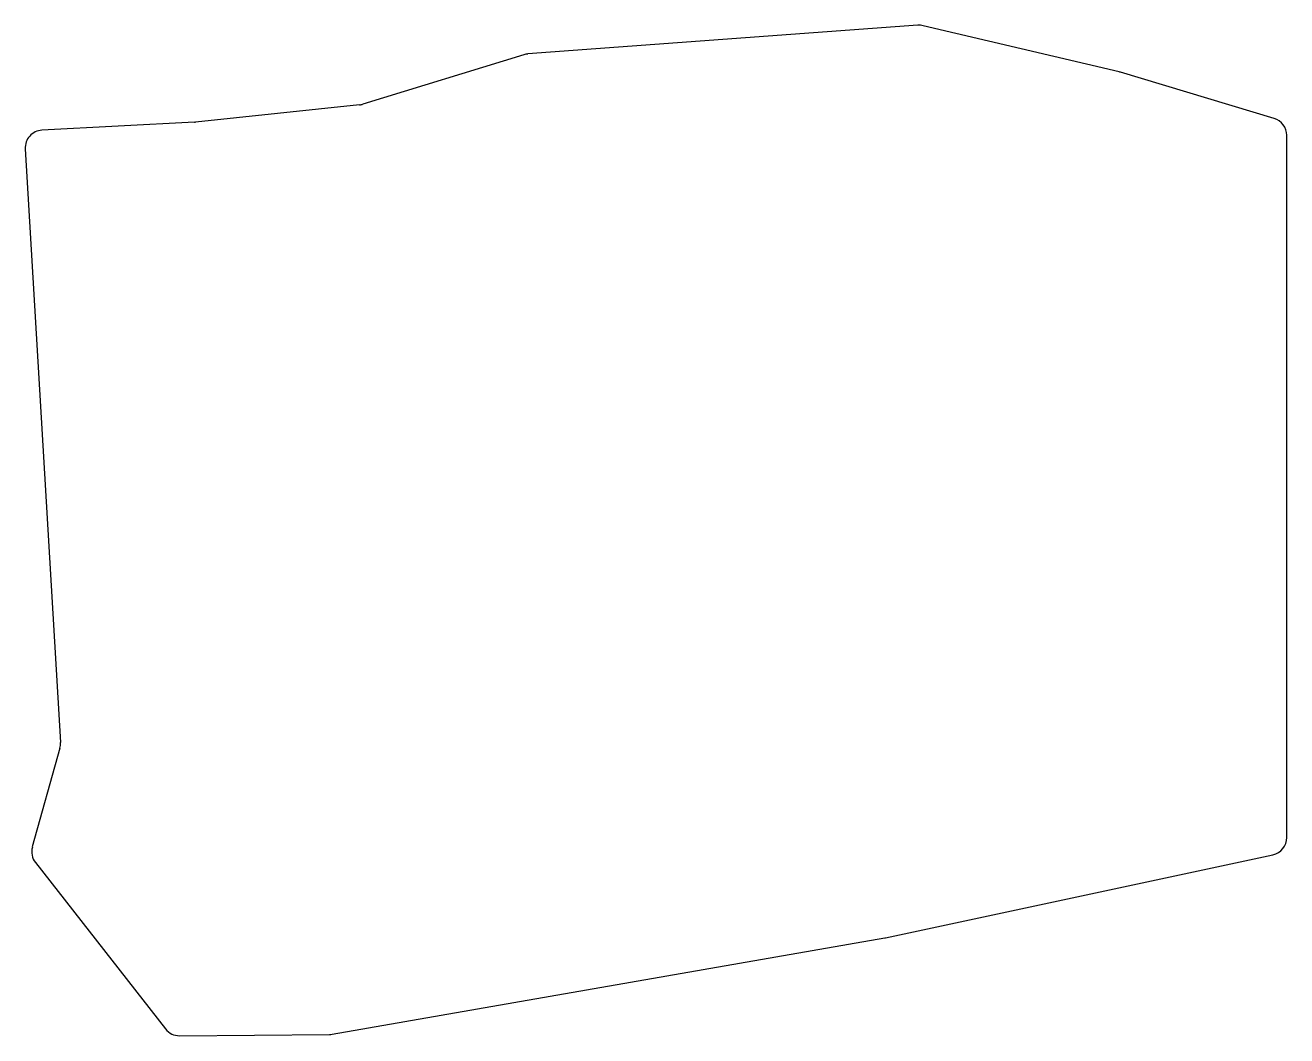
# Model space of a CAD drawing. Header units: millimetres. Extents: x 155 to 298, y -34 to 81.
import ezdxf

# ---------------------------------------------------------------- set-up
doc = ezdxf.new("R2010")
doc.units = ezdxf.units.MM

msp = doc.modelspace()

# ---------------------------------------------------------------- linework, layer by layer
for p, q in [((256.14, 81.07), (211.74, 77.8)), ((279.07, 75.75), (256.75, 81.02)), ((211.3, 77.71), (192.97, 72.09)), ((296.71, 70.45), (279.19, 75.72)), ((192.59, 72.01), (173.92, 70.04)), ((173.81, 70.03), (156.43, 69.12)), ((298.13, -11.41), (298.13, 68.54)), ((154.54, 67.01), (158.54, -0.58)), ((158.47, -1.23), (155.34, -12.48)), ((155.69, -14.25), (170.5, -33.2)), ((252.47, -22.83), (296.55, -13.36)), ((189.48, -33.8), (252.39, -22.84)), ((172.09, -33.97), (189.15, -33.83))]:
    msp.add_line(p, q)
for centre, start, end in [((256.29, 79.07), 76.7329, 94.2112), ((211.88, 75.8), 94.2112, 107.0717), ((278.61, 73.81), 73.2593, 76.7329), ((192.38, 74), 276.0128, 287.0717), ((296.13, 68.54), 0, 73.2593), ((156.53, 67.12), 93, 183.3885), ((173.71, 72.03), 273, 276.0128), ((156.54, -0.7), 344.4602, 3.3885), ((296.13, -11.41), 282.1175, 0), ((157.27, -13.02), 164.4602, 218), ((252.05, -20.87), 279.882, 282.1175), ((172.08, -31.97), 218, 270.4686), ((189.14, -31.83), 270.4686, 279.882)]:
    msp.add_arc(centre, 2, start, end)

doc.saveas('drawing.dxf')
